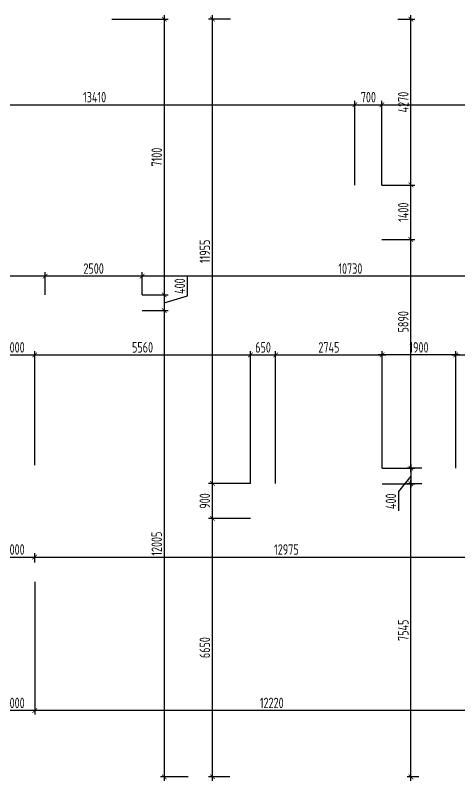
# Model space of a CAD drawing. Header units: millimetres. Extents: x -180271 to 535970, y 55206 to 89074.
# Drawn here: x 501699 to 513152, y 66746 to 86451 of the extents above; entities that cross this region are included whole.
import ezdxf

# ---------------------------------------------------------------- set-up
doc = ezdxf.new("R2010")
doc.units = ezdxf.units.MM
doc.layers.add('РАЗМЕРЫ КРОВЛИ ОВ', color=204, linetype='Continuous')
doc.styles.add('ISOCPEUR', font='isocpeur.ttf', dxfattribs={"width": 0.7})
doc.dimstyles.new('R_100', dxfattribs={"dimtxt": 270, "dimasz": 120, "dimexe": 100, "dimexo": 0, "dimgap": 60, "dimtad": 1, "dimdec": 0, "dimrnd": 5, "dimzin": 0, "dimdsep": 46, "dimtxsty": 'ISOCPEUR', "dimblk": 'ARCHTICK', "dimcen": 0, "dimdle": 100, "dimclrd": 256, "dimclre": 256, "dimclrt": 256, "dimadec": 0, "dimazin": 0, "dimtfac": 2, "dimtdec": 0, "dimtofl": 0, "dimtmove": 1, "dimatfit": 3, "dimfxl": 1, "dimtvp": 3, "dimtolj": 1, "dimtzin": 0, "dimarcsym": 0})

# ---------------------------------------------------------------- blocks, each defined once
blk = doc.blocks.new('_ArchTick')
at = {"color": 0, "linetype": 'ByBlock', "const_width": 0.15}
blk.add_lwpolyline([(-0.5, -0.5), (0.5, 0.5)], dxfattribs=at)
blk = doc.blocks.new('*D13784')
at = {"layer": 'Defpoints', "color": 0, "transparency": 16777216}
for p in [(502199, 77707), (501199, 74866), (502199, 74866)]:
    blk.add_point(p, dxfattribs=at)
at = {"layer": 'РАЗМЕРЫ КРОВЛИ ОВ', "lineweight": -2, "transparency": 16777216}
for p, q in [((501099, 77707), (502299, 77707)), ((501199, 74866), (501199, 77807)), ((502199, 74866), (502199, 77807))]:
    blk.add_line(p, q, dxfattribs=at)
at = {"layer": 'РАЗМЕРЫ КРОВЛИ ОВ', "lineweight": -2, "transparency": 16777216, "xscale": 120, "yscale": 120, "zscale": 120, "rotation": 180}
blk.add_blockref('_ArchTick', (501199, 77707), dxfattribs=at)
at = {"layer": 'РАЗМЕРЫ КРОВЛИ ОВ', "lineweight": -2, "transparency": 16777216, "xscale": 120, "yscale": 120, "zscale": 120}
blk.add_blockref('_ArchTick', (502199, 77707), dxfattribs=at)
at = {"layer": 'РАЗМЕРЫ КРОВЛИ ОВ', "transparency": 16777216, "insert": (501699, 77902), "char_height": 270, "attachment_point": 5, "style": 'ISOCPEUR'}
blk.add_mtext('\\A1;1000', dxfattribs=at)
blk = doc.blocks.new('*D13785')
at = {"layer": 'Defpoints', "color": 0, "transparency": 16777216}
for p in [(507759, 77707), (502199, 74866), (507759, 74396)]:
    blk.add_point(p, dxfattribs=at)
at = {"layer": 'РАЗМЕРЫ КРОВЛИ ОВ', "lineweight": -2, "transparency": 16777216}
for p, q in [((502099, 77707), (507859, 77707)), ((502199, 74866), (502199, 77807)), ((507759, 74396), (507759, 77807))]:
    blk.add_line(p, q, dxfattribs=at)
at = {"layer": 'РАЗМЕРЫ КРОВЛИ ОВ', "lineweight": -2, "transparency": 16777216, "xscale": 120, "yscale": 120, "zscale": 120, "rotation": 180}
blk.add_blockref('_ArchTick', (502199, 77707), dxfattribs=at)
at = {"layer": 'РАЗМЕРЫ КРОВЛИ ОВ', "lineweight": -2, "transparency": 16777216, "xscale": 120, "yscale": 120, "zscale": 120}
blk.add_blockref('_ArchTick', (507759, 77707), dxfattribs=at)
at = {"layer": 'РАЗМЕРЫ КРОВЛИ ОВ', "transparency": 16777216, "insert": (504979, 77902), "char_height": 270, "attachment_point": 5, "style": 'ISOCPEUR'}
blk.add_mtext('\\A1;5560', dxfattribs=at)
blk = doc.blocks.new('*D13786')
at = {"layer": 'Defpoints', "color": 0, "transparency": 16777216}
for p in [(508409, 77707), (507759, 74396), (508409, 74396)]:
    blk.add_point(p, dxfattribs=at)
at = {"layer": 'РАЗМЕРЫ КРОВЛИ ОВ', "lineweight": -2, "transparency": 16777216}
for p, q in [((507659, 77707), (508509, 77707)), ((507759, 74396), (507759, 77807)), ((508409, 74396), (508409, 77807))]:
    blk.add_line(p, q, dxfattribs=at)
at = {"layer": 'РАЗМЕРЫ КРОВЛИ ОВ', "lineweight": -2, "transparency": 16777216, "xscale": 120, "yscale": 120, "zscale": 120, "rotation": 180}
blk.add_blockref('_ArchTick', (507759, 77707), dxfattribs=at)
at = {"layer": 'РАЗМЕРЫ КРОВЛИ ОВ', "lineweight": -2, "transparency": 16777216, "xscale": 120, "yscale": 120, "zscale": 120}
blk.add_blockref('_ArchTick', (508409, 77707), dxfattribs=at)
at = {"layer": 'РАЗМЕРЫ КРОВЛИ ОВ', "transparency": 16777216, "insert": (508084, 77902), "char_height": 270, "attachment_point": 5, "style": 'ISOCPEUR'}
blk.add_mtext('\\A1;650', dxfattribs=at)
blk = doc.blocks.new('*D13787')
at = {"layer": 'Defpoints', "color": 0, "transparency": 16777216}
for p in [(511152, 77707), (511152, 74790), (508409, 74396)]:
    blk.add_point(p, dxfattribs=at)
at = {"layer": 'РАЗМЕРЫ КРОВЛИ ОВ', "lineweight": -2, "transparency": 16777216}
for p, q in [((508309, 77707), (511252, 77707)), ((508409, 74396), (508409, 77807)), ((511152, 74790), (511152, 77807))]:
    blk.add_line(p, q, dxfattribs=at)
at = {"layer": 'РАЗМЕРЫ КРОВЛИ ОВ', "lineweight": -2, "transparency": 16777216, "xscale": 120, "yscale": 120, "zscale": 120, "rotation": 180}
blk.add_blockref('_ArchTick', (508409, 77707), dxfattribs=at)
at = {"layer": 'РАЗМЕРЫ КРОВЛИ ОВ', "lineweight": -2, "transparency": 16777216, "xscale": 120, "yscale": 120, "zscale": 120}
blk.add_blockref('_ArchTick', (511152, 77707), dxfattribs=at)
at = {"layer": 'РАЗМЕРЫ КРОВЛИ ОВ', "transparency": 16777216, "insert": (509781, 77902), "char_height": 270, "attachment_point": 5, "style": 'ISOCPEUR'}
blk.add_mtext('\\A1;2745', dxfattribs=at)
blk = doc.blocks.new('*D13790')
at = {"layer": 'Defpoints', "color": 0, "transparency": 16777216}
for p in [(529519, 77707), (529519, 75166), (513051, 74790)]:
    blk.add_point(p, dxfattribs=at)
at = {"layer": 'РАЗМЕРЫ КРОВЛИ ОВ', "lineweight": -2, "transparency": 16777216}
for p, q in [((512951, 77707), (529619, 77707)), ((513051, 74790), (513051, 77807)), ((529519, 75166), (529519, 77807))]:
    blk.add_line(p, q, dxfattribs=at)
at = {"layer": 'РАЗМЕРЫ КРОВЛИ ОВ', "lineweight": -2, "transparency": 16777216, "xscale": 120, "yscale": 120, "zscale": 120, "rotation": 180}
blk.add_blockref('_ArchTick', (513051, 77707), dxfattribs=at)
at = {"layer": 'РАЗМЕРЫ КРОВЛИ ОВ', "lineweight": -2, "transparency": 16777216, "xscale": 120, "yscale": 120, "zscale": 120}
blk.add_blockref('_ArchTick', (529519, 77707), dxfattribs=at)
at = {"layer": 'РАЗМЕРЫ КРОВЛИ ОВ', "transparency": 16777216, "insert": (521285, 77902), "char_height": 270, "attachment_point": 5, "style": 'ISOCPEUR'}
blk.add_mtext('\\A1;16470', dxfattribs=at)
blk = doc.blocks.new('*D13799')
at = {"layer": 'Defpoints', "color": 0, "transparency": 16777216}
for p in [(510449, 84148), (510449, 82081), (497039, 80611)]:
    blk.add_point(p, dxfattribs=at)
at = {"layer": 'РАЗМЕРЫ КРОВЛИ ОВ', "lineweight": -2, "transparency": 16777216}
for p, q in [((496939, 84148), (510549, 84148)), ((497039, 80611), (497039, 84248)), ((510449, 82081), (510449, 84248))]:
    blk.add_line(p, q, dxfattribs=at)
at = {"layer": 'РАЗМЕРЫ КРОВЛИ ОВ', "lineweight": -2, "transparency": 16777216, "xscale": 120, "yscale": 120, "zscale": 120, "rotation": 180}
blk.add_blockref('_ArchTick', (497039, 84148), dxfattribs=at)
at = {"layer": 'РАЗМЕРЫ КРОВЛИ ОВ', "lineweight": -2, "transparency": 16777216, "xscale": 120, "yscale": 120, "zscale": 120}
blk.add_blockref('_ArchTick', (510449, 84148), dxfattribs=at)
at = {"layer": 'РАЗМЕРЫ КРОВЛИ ОВ', "transparency": 16777216, "insert": (503744, 84343), "char_height": 270, "attachment_point": 5, "style": 'ISOCPEUR'}
blk.add_mtext('\\A1;13410', dxfattribs=at)
blk = doc.blocks.new('*D13800')
at = {"layer": 'Defpoints', "color": 0, "transparency": 16777216}
for p in [(511149, 84148), (510449, 82081), (511149, 82081)]:
    blk.add_point(p, dxfattribs=at)
at = {"layer": 'РАЗМЕРЫ КРОВЛИ ОВ', "lineweight": -2, "transparency": 16777216}
for p, q in [((510349, 84148), (511249, 84148)), ((510449, 82081), (510449, 84248)), ((511149, 82081), (511149, 84248))]:
    blk.add_line(p, q, dxfattribs=at)
at = {"layer": 'РАЗМЕРЫ КРОВЛИ ОВ', "lineweight": -2, "transparency": 16777216, "xscale": 120, "yscale": 120, "zscale": 120, "rotation": 180}
blk.add_blockref('_ArchTick', (510449, 84148), dxfattribs=at)
at = {"layer": 'РАЗМЕРЫ КРОВЛИ ОВ', "lineweight": -2, "transparency": 16777216, "xscale": 120, "yscale": 120, "zscale": 120}
blk.add_blockref('_ArchTick', (511149, 84148), dxfattribs=at)
at = {"layer": 'РАЗМЕРЫ КРОВЛИ ОВ', "transparency": 16777216, "insert": (510799, 84343), "char_height": 270, "attachment_point": 5, "style": 'ISOCPEUR'}
blk.add_mtext('\\A1;700', dxfattribs=at)
blk = doc.blocks.new('*D13801')
at = {"layer": 'Defpoints', "color": 0, "transparency": 16777216}
for p in [(518919, 84148), (518919, 83381), (511149, 82081)]:
    blk.add_point(p, dxfattribs=at)
at = {"layer": 'РАЗМЕРЫ КРОВЛИ ОВ', "lineweight": -2, "transparency": 16777216}
for p, q in [((511049, 84148), (519019, 84148)), ((511149, 82081), (511149, 84248)), ((518919, 83381), (518919, 84248))]:
    blk.add_line(p, q, dxfattribs=at)
at = {"layer": 'РАЗМЕРЫ КРОВЛИ ОВ', "lineweight": -2, "transparency": 16777216, "xscale": 120, "yscale": 120, "zscale": 120, "rotation": 180}
blk.add_blockref('_ArchTick', (511149, 84148), dxfattribs=at)
at = {"layer": 'РАЗМЕРЫ КРОВЛИ ОВ', "lineweight": -2, "transparency": 16777216, "xscale": 120, "yscale": 120, "zscale": 120}
blk.add_blockref('_ArchTick', (518919, 84148), dxfattribs=at)
at = {"layer": 'РАЗМЕРЫ КРОВЛИ ОВ', "transparency": 16777216, "insert": (515034, 84343), "char_height": 270, "attachment_point": 5, "style": 'ISOCPEUR'}
blk.add_mtext('\\A1;7770', dxfattribs=at)
blk = doc.blocks.new('*D13855')
at = {"layer": 'Defpoints', "color": 0, "transparency": 16777216}
for p in [(502199, 71866), (514419, 70116), (502199, 68553)]:
    blk.add_point(p, dxfattribs=at)
at = {"layer": 'РАЗМЕРЫ КРОВЛИ ОВ', "lineweight": -2, "transparency": 16777216}
for p, q in [((502199, 71866), (502199, 68453)), ((514419, 70116), (514419, 68453)), ((514519, 68553), (502099, 68553))]:
    blk.add_line(p, q, dxfattribs=at)
at = {"layer": 'РАЗМЕРЫ КРОВЛИ ОВ', "lineweight": -2, "transparency": 16777216, "xscale": 120, "yscale": 120, "zscale": 120, "rotation": 180}
blk.add_blockref('_ArchTick', (502199, 68553), dxfattribs=at)
at = {"layer": 'РАЗМЕРЫ КРОВЛИ ОВ', "lineweight": -2, "transparency": 16777216, "xscale": 120, "yscale": 120, "zscale": 120}
blk.add_blockref('_ArchTick', (514419, 68553), dxfattribs=at)
at = {"layer": 'РАЗМЕРЫ КРОВЛИ ОВ', "transparency": 16777216, "insert": (508309, 68748), "char_height": 270, "attachment_point": 5, "style": 'ISOCPEUR'}
blk.add_mtext('\\A1;12220', dxfattribs=at)
blk = doc.blocks.new('*D13856')
at = {"layer": 'Defpoints', "color": 0, "transparency": 16777216}
for p in [(501199, 71866), (502199, 71866), (501199, 68553)]:
    blk.add_point(p, dxfattribs=at)
at = {"layer": 'РАЗМЕРЫ КРОВЛИ ОВ', "lineweight": -2, "transparency": 16777216}
for p, q in [((501199, 71866), (501199, 68453)), ((502199, 71866), (502199, 68453)), ((502299, 68553), (501099, 68553))]:
    blk.add_line(p, q, dxfattribs=at)
at = {"layer": 'РАЗМЕРЫ КРОВЛИ ОВ', "lineweight": -2, "transparency": 16777216, "xscale": 120, "yscale": 120, "zscale": 120, "rotation": 180}
blk.add_blockref('_ArchTick', (501199, 68553), dxfattribs=at)
at = {"layer": 'РАЗМЕРЫ КРОВЛИ ОВ', "lineweight": -2, "transparency": 16777216, "xscale": 120, "yscale": 120, "zscale": 120}
blk.add_blockref('_ArchTick', (502199, 68553), dxfattribs=at)
at = {"layer": 'РАЗМЕРЫ КРОВЛИ ОВ', "transparency": 16777216, "insert": (501699, 68748), "char_height": 270, "attachment_point": 5, "style": 'ISOCPEUR'}
blk.add_mtext('\\A1;1000', dxfattribs=at)
blk = doc.blocks.new('*D13879')
at = {"layer": 'Defpoints', "color": 0, "transparency": 16777216}
for p in [(501199, 72397), (502199, 72503), (502199, 72362)]:
    blk.add_point(p, dxfattribs=at)
at = {"layer": 'РАЗМЕРЫ КРОВЛИ ОВ', "lineweight": -2, "transparency": 16777216}
for p, q in [((501199, 72397), (501199, 72603)), ((502199, 72362), (502199, 72603)), ((501099, 72503), (502299, 72503))]:
    blk.add_line(p, q, dxfattribs=at)
at = {"layer": 'РАЗМЕРЫ КРОВЛИ ОВ', "lineweight": -2, "transparency": 16777216, "xscale": 120, "yscale": 120, "zscale": 120, "rotation": 180}
blk.add_blockref('_ArchTick', (501199, 72503), dxfattribs=at)
at = {"layer": 'РАЗМЕРЫ КРОВЛИ ОВ', "lineweight": -2, "transparency": 16777216, "xscale": 120, "yscale": 120, "zscale": 120}
blk.add_blockref('_ArchTick', (502199, 72503), dxfattribs=at)
at = {"layer": 'РАЗМЕРЫ КРОВЛИ ОВ', "transparency": 16777216, "insert": (501699, 72698), "char_height": 270, "attachment_point": 5, "style": 'ISOCPEUR'}
blk.add_mtext('\\A1;1000', dxfattribs=at)
blk = doc.blocks.new('*D13880')
at = {"layer": 'Defpoints', "color": 0, "transparency": 16777216}
for p in [(515172, 72961), (502199, 72362), (515172, 72503)]:
    blk.add_point(p, dxfattribs=at)
at = {"layer": 'РАЗМЕРЫ КРОВЛИ ОВ', "lineweight": -2, "transparency": 16777216}
for p, q in [((515172, 72961), (515172, 72403)), ((502199, 72362), (502199, 72603)), ((502099, 72503), (515272, 72503))]:
    blk.add_line(p, q, dxfattribs=at)
at = {"layer": 'РАЗМЕРЫ КРОВЛИ ОВ', "lineweight": -2, "transparency": 16777216, "xscale": 120, "yscale": 120, "zscale": 120, "rotation": 180}
blk.add_blockref('_ArchTick', (502199, 72503), dxfattribs=at)
at = {"layer": 'РАЗМЕРЫ КРОВЛИ ОВ', "lineweight": -2, "transparency": 16777216, "xscale": 120, "yscale": 120, "zscale": 120}
blk.add_blockref('_ArchTick', (515172, 72503), dxfattribs=at)
at = {"layer": 'РАЗМЕРЫ КРОВЛИ ОВ', "transparency": 16777216, "insert": (508686, 72698), "char_height": 270, "attachment_point": 5, "style": 'ISOCPEUR'}
blk.add_mtext('\\A1;12975', dxfattribs=at)
blk = doc.blocks.new('*D13896')
at = {"layer": 'Defpoints', "color": 0, "transparency": 16777216}
for p in [(506779, 73496), (507759, 73496), (507226, 66846)]:
    blk.add_point(p, dxfattribs=at)
at = {"layer": 'РАЗМЕРЫ КРОВЛИ ОВ', "lineweight": -2, "transparency": 16777216}
for p, q in [((506779, 66746), (506779, 73596)), ((507759, 73496), (506679, 73496)), ((507226, 66846), (506679, 66846))]:
    blk.add_line(p, q, dxfattribs=at)
at = {"layer": 'РАЗМЕРЫ КРОВЛИ ОВ', "lineweight": -2, "transparency": 16777216, "xscale": 120, "yscale": 120, "zscale": 120}
for p, rotation in [((506779, 73496), 90), ((506779, 66846), 270)]:
    blk.add_blockref('_ArchTick', p, dxfattribs=dict(at, rotation=rotation))
at = {"layer": 'РАЗМЕРЫ КРОВЛИ ОВ', "transparency": 16777216, "insert": (506584, 70171), "char_height": 270, "attachment_point": 5, "rotation": 90, "style": 'ISOCPEUR'}
blk.add_mtext('\\A1;6650', dxfattribs=at)
blk = doc.blocks.new('*D13897')
at = {"layer": 'Defpoints', "color": 0, "transparency": 16777216}
for p in [(506779, 74396), (507759, 74396), (507759, 73496)]:
    blk.add_point(p, dxfattribs=at)
at = {"layer": 'РАЗМЕРЫ КРОВЛИ ОВ', "lineweight": -2, "transparency": 16777216}
for p, q in [((506779, 73396), (506779, 74496)), ((507759, 74396), (506679, 74396)), ((507759, 73496), (506679, 73496))]:
    blk.add_line(p, q, dxfattribs=at)
at = {"layer": 'РАЗМЕРЫ КРОВЛИ ОВ', "lineweight": -2, "transparency": 16777216, "xscale": 120, "yscale": 120, "zscale": 120}
for p, rotation in [((506779, 74396), 90), ((506779, 73496), 270)]:
    blk.add_blockref('_ArchTick', p, dxfattribs=dict(at, rotation=rotation))
at = {"layer": 'РАЗМЕРЫ КРОВЛИ ОВ', "transparency": 16777216, "insert": (506584, 73946), "char_height": 270, "attachment_point": 5, "rotation": 90, "style": 'ISOCPEUR'}
blk.add_mtext('\\A1;900', dxfattribs=at)
blk = doc.blocks.new('*D13898')
at = {"layer": 'Defpoints', "color": 0, "transparency": 16777216}
for p in [(506779, 86351), (507243, 86351), (507759, 74396)]:
    blk.add_point(p, dxfattribs=at)
at = {"layer": 'РАЗМЕРЫ КРОВЛИ ОВ', "lineweight": -2, "transparency": 16777216}
for p, q in [((507243, 86351), (506679, 86351)), ((506779, 74296), (506779, 86451)), ((507759, 74396), (506679, 74396))]:
    blk.add_line(p, q, dxfattribs=at)
at = {"layer": 'РАЗМЕРЫ КРОВЛИ ОВ', "lineweight": -2, "transparency": 16777216, "xscale": 120, "yscale": 120, "zscale": 120}
for p, rotation in [((506779, 86351), 90), ((506779, 74396), 270)]:
    blk.add_blockref('_ArchTick', p, dxfattribs=dict(at, rotation=rotation))
at = {"layer": 'РАЗМЕРЫ КРОВЛИ ОВ', "transparency": 16777216, "insert": (506584, 80373), "char_height": 270, "attachment_point": 5, "rotation": 90, "style": 'ISOCPEUR'}
blk.add_mtext('\\A1;11955', dxfattribs=at)
blk = doc.blocks.new('*D13899')
at = {"layer": 'Defpoints', "color": 0, "transparency": 16777216}
for p in [(511152, 74390), (511894, 74390), (512095, 66846)]:
    blk.add_point(p, dxfattribs=at)
at = {"layer": 'РАЗМЕРЫ КРОВЛИ ОВ', "lineweight": -2, "transparency": 16777216}
for p, q in [((511894, 66746), (511894, 74490)), ((511152, 74390), (511994, 74390)), ((512095, 66846), (511794, 66846))]:
    blk.add_line(p, q, dxfattribs=at)
at = {"layer": 'РАЗМЕРЫ КРОВЛИ ОВ', "lineweight": -2, "transparency": 16777216, "xscale": 120, "yscale": 120, "zscale": 120}
for p, rotation in [((511894, 74390), 90), ((511894, 66846), 270)]:
    blk.add_blockref('_ArchTick', p, dxfattribs=dict(at, rotation=rotation))
at = {"layer": 'РАЗМЕРЫ КРОВЛИ ОВ', "transparency": 16777216, "insert": (511699, 70618), "char_height": 270, "attachment_point": 5, "rotation": 90, "style": 'ISOCPEUR'}
blk.add_mtext('\\A1;7545', dxfattribs=at)
blk = doc.blocks.new('*D13900')
at = {"layer": 'Defpoints', "color": 0, "transparency": 16777216}
for p in [(511149, 80681), (511894, 80681), (511152, 74790)]:
    blk.add_point(p, dxfattribs=at)
at = {"layer": 'РАЗМЕРЫ КРОВЛИ ОВ', "lineweight": -2, "transparency": 16777216}
for p, q in [((511149, 80681), (511994, 80681)), ((511894, 74690), (511894, 80781)), ((511152, 74790), (511994, 74790))]:
    blk.add_line(p, q, dxfattribs=at)
at = {"layer": 'РАЗМЕРЫ КРОВЛИ ОВ', "lineweight": -2, "transparency": 16777216, "xscale": 120, "yscale": 120, "zscale": 120}
for p, rotation in [((511894, 80681), 90), ((511894, 74790), 270)]:
    blk.add_blockref('_ArchTick', p, dxfattribs=dict(at, rotation=rotation))
at = {"layer": 'РАЗМЕРЫ КРОВЛИ ОВ', "transparency": 16777216, "insert": (511699, 78560), "char_height": 270, "attachment_point": 5, "rotation": 90, "style": 'ISOCPEUR'}
blk.add_mtext('\\A1;5890', dxfattribs=at)
blk = doc.blocks.new('*D13901')
at = {"layer": 'Defpoints', "color": 0, "transparency": 16777216}
for p in [(511149, 82081), (511894, 82081), (511149, 80681)]:
    blk.add_point(p, dxfattribs=at)
at = {"layer": 'РАЗМЕРЫ КРОВЛИ ОВ', "lineweight": -2, "transparency": 16777216}
for p, q in [((511894, 80581), (511894, 82181)), ((511149, 82081), (511994, 82081)), ((511149, 80681), (511994, 80681))]:
    blk.add_line(p, q, dxfattribs=at)
at = {"layer": 'РАЗМЕРЫ КРОВЛИ ОВ', "lineweight": -2, "transparency": 16777216, "xscale": 120, "yscale": 120, "zscale": 120}
for p, rotation in [((511894, 82081), 90), ((511894, 80681), 270)]:
    blk.add_blockref('_ArchTick', p, dxfattribs=dict(at, rotation=rotation))
at = {"layer": 'РАЗМЕРЫ КРОВЛИ ОВ', "transparency": 16777216, "insert": (511699, 81381), "char_height": 270, "attachment_point": 5, "rotation": 90, "style": 'ISOCPEUR'}
blk.add_mtext('\\A1;1400', dxfattribs=at)
blk = doc.blocks.new('*D13902')
at = {"layer": 'Defpoints', "color": 0, "transparency": 16777216}
for p in [(511562, 86351), (511894, 86351), (511149, 82081)]:
    blk.add_point(p, dxfattribs=at)
at = {"layer": 'РАЗМЕРЫ КРОВЛИ ОВ', "lineweight": -2, "transparency": 16777216}
for p, q in [((511562, 86351), (511994, 86351)), ((511894, 81981), (511894, 86451)), ((511149, 82081), (511994, 82081))]:
    blk.add_line(p, q, dxfattribs=at)
at = {"layer": 'РАЗМЕРЫ КРОВЛИ ОВ', "lineweight": -2, "transparency": 16777216, "xscale": 120, "yscale": 120, "zscale": 120}
for p, rotation in [((511894, 86351), 90), ((511894, 82081), 270)]:
    blk.add_blockref('_ArchTick', p, dxfattribs=dict(at, rotation=rotation))
at = {"layer": 'РАЗМЕРЫ КРОВЛИ ОВ', "transparency": 16777216, "insert": (511699, 84216), "char_height": 270, "attachment_point": 5, "rotation": 90, "style": 'ISOCPEUR'}
blk.add_mtext('\\A1;4270', dxfattribs=at)
blk = doc.blocks.new('*D5956')
at = {"layer": 'Defpoints', "color": 0, "transparency": 16777216}
for p in [(504967, 79735), (504967, 79250), (515700, 79250)]:
    blk.add_point(p, dxfattribs=at)
at = {"layer": 'РАЗМЕРЫ КРОВЛИ ОВ', "lineweight": -2, "transparency": 16777216}
for p, q in [((504967, 79250), (504967, 79835)), ((515700, 79250), (515700, 79835)), ((515800, 79735), (504867, 79735))]:
    blk.add_line(p, q, dxfattribs=at)
at = {"layer": 'РАЗМЕРЫ КРОВЛИ ОВ', "lineweight": -2, "transparency": 16777216, "xscale": 120, "yscale": 120, "zscale": 120, "rotation": 180}
blk.add_blockref('_ArchTick', (504967, 79735), dxfattribs=at)
at = {"layer": 'РАЗМЕРЫ КРОВЛИ ОВ', "lineweight": -2, "transparency": 16777216, "xscale": 120, "yscale": 120, "zscale": 120}
blk.add_blockref('_ArchTick', (515700, 79735), dxfattribs=at)
at = {"layer": 'РАЗМЕРЫ КРОВЛИ ОВ', "transparency": 16777216, "insert": (510334, 79930), "char_height": 270, "attachment_point": 5, "style": 'ISOCPEUR'}
blk.add_mtext('\\A1;10730', dxfattribs=at)
blk = doc.blocks.new('*D5957')
at = {"layer": 'Defpoints', "color": 0, "transparency": 16777216}
for p in [(502469, 79735), (502469, 79250), (504967, 79250)]:
    blk.add_point(p, dxfattribs=at)
at = {"layer": 'РАЗМЕРЫ КРОВЛИ ОВ', "lineweight": -2, "transparency": 16777216}
for p, q in [((502469, 79250), (502469, 79835)), ((504967, 79250), (504967, 79835)), ((505067, 79735), (502369, 79735))]:
    blk.add_line(p, q, dxfattribs=at)
at = {"layer": 'РАЗМЕРЫ КРОВЛИ ОВ', "lineweight": -2, "transparency": 16777216, "xscale": 120, "yscale": 120, "zscale": 120, "rotation": 180}
blk.add_blockref('_ArchTick', (502469, 79735), dxfattribs=at)
at = {"layer": 'РАЗМЕРЫ КРОВЛИ ОВ', "lineweight": -2, "transparency": 16777216, "xscale": 120, "yscale": 120, "zscale": 120}
blk.add_blockref('_ArchTick', (504967, 79735), dxfattribs=at)
at = {"layer": 'РАЗМЕРЫ КРОВЛИ ОВ', "transparency": 16777216, "insert": (503718, 79930), "char_height": 270, "attachment_point": 5, "style": 'ISOCPEUR'}
blk.add_mtext('\\A1;2500', dxfattribs=at)
blk = doc.blocks.new('*D5958')
at = {"layer": 'Defpoints', "color": 0, "transparency": 16777216}
for p in [(495702, 79735), (495702, 79250), (502469, 79250)]:
    blk.add_point(p, dxfattribs=at)
at = {"layer": 'РАЗМЕРЫ КРОВЛИ ОВ', "lineweight": -2, "transparency": 16777216}
for p, q in [((495702, 79250), (495702, 79835)), ((502469, 79250), (502469, 79835)), ((502569, 79735), (495602, 79735))]:
    blk.add_line(p, q, dxfattribs=at)
at = {"layer": 'РАЗМЕРЫ КРОВЛИ ОВ', "lineweight": -2, "transparency": 16777216, "xscale": 120, "yscale": 120, "zscale": 120, "rotation": 180}
blk.add_blockref('_ArchTick', (495702, 79735), dxfattribs=at)
at = {"layer": 'РАЗМЕРЫ КРОВЛИ ОВ', "lineweight": -2, "transparency": 16777216, "xscale": 120, "yscale": 120, "zscale": 120}
blk.add_blockref('_ArchTick', (502469, 79735), dxfattribs=at)
at = {"layer": 'РАЗМЕРЫ КРОВЛИ ОВ', "transparency": 16777216, "insert": (499086, 79930), "char_height": 270, "attachment_point": 5, "style": 'ISOCPEUR'}
blk.add_mtext('\\A1;6765', dxfattribs=at)
blk = doc.blocks.new('*D5961')
at = {"layer": 'Defpoints', "color": 0, "transparency": 16777216}
for p in [(511152, 77707), (511152, 74790), (513051, 74790)]:
    blk.add_point(p, dxfattribs=at)
at = {"layer": 'РАЗМЕРЫ КРОВЛИ ОВ', "lineweight": -2, "transparency": 16777216}
for p, q in [((513151, 77707), (511052, 77707)), ((511152, 74790), (511152, 77807)), ((513051, 74790), (513051, 77807))]:
    blk.add_line(p, q, dxfattribs=at)
at = {"layer": 'РАЗМЕРЫ КРОВЛИ ОВ', "lineweight": -2, "transparency": 16777216, "xscale": 120, "yscale": 120, "zscale": 120, "rotation": 180}
blk.add_blockref('_ArchTick', (511152, 77707), dxfattribs=at)
at = {"layer": 'РАЗМЕРЫ КРОВЛИ ОВ', "lineweight": -2, "transparency": 16777216, "xscale": 120, "yscale": 120, "zscale": 120}
blk.add_blockref('_ArchTick', (513051, 77707), dxfattribs=at)
at = {"layer": 'РАЗМЕРЫ КРОВЛИ ОВ', "transparency": 16777216, "insert": (512102, 77902), "char_height": 270, "attachment_point": 5, "style": 'ISOCPEUR'}
blk.add_mtext('\\A1;1900', dxfattribs=at)
blk = doc.blocks.new('*D5962')
at = {"layer": 'Defpoints', "color": 0, "transparency": 16777216}
for p in [(512178, 74790), (511894, 74390), (512178, 74390)]:
    blk.add_point(p, dxfattribs=at)
at = {"layer": 'РАЗМЕРЫ КРОВЛИ ОВ', "lineweight": -2, "transparency": 16777216}
for p, q in [((511894, 74890), (511894, 74290)), ((512178, 74790), (511794, 74790)), ((511894, 74590), (511574, 74188)), ((512178, 74390), (511794, 74390)), ((511574, 74188), (511574, 73690))]:
    blk.add_line(p, q, dxfattribs=at)
at = {"layer": 'РАЗМЕРЫ КРОВЛИ ОВ', "lineweight": -2, "transparency": 16777216, "xscale": 120, "yscale": 120, "zscale": 120}
for p, rotation in [((511894, 74790), 90), ((511894, 74390), 270)]:
    blk.add_blockref('_ArchTick', p, dxfattribs=dict(at, rotation=rotation))
at = {"layer": 'РАЗМЕРЫ КРОВЛИ ОВ', "transparency": 16777216, "insert": (511379, 73939), "char_height": 270, "attachment_point": 5, "rotation": 90, "style": 'ISOCPEUR'}
blk.add_mtext('\\A1;400', dxfattribs=at)
blk = doc.blocks.new('*D5966')
at = {"layer": 'Defpoints', "color": 0, "transparency": 16777216}
for p in [(504185, 86351), (504967, 79250), (505539, 79250)]:
    blk.add_point(p, dxfattribs=at)
at = {"layer": 'РАЗМЕРЫ КРОВЛИ ОВ', "lineweight": -2, "transparency": 16777216}
for p, q in [((504185, 86351), (505639, 86351)), ((505539, 86451), (505539, 79150)), ((504967, 79250), (505639, 79250))]:
    blk.add_line(p, q, dxfattribs=at)
at = {"layer": 'РАЗМЕРЫ КРОВЛИ ОВ', "lineweight": -2, "transparency": 16777216, "xscale": 120, "yscale": 120, "zscale": 120}
for p, rotation in [((505539, 86351), 90), ((505539, 79250), 270)]:
    blk.add_blockref('_ArchTick', p, dxfattribs=dict(at, rotation=rotation))
at = {"layer": 'РАЗМЕРЫ КРОВЛИ ОВ', "transparency": 16777216, "insert": (505344, 82800), "char_height": 270, "attachment_point": 5, "rotation": 90, "style": 'ISOCPEUR'}
blk.add_mtext('\\A1;7100', dxfattribs=at)
blk = doc.blocks.new('*D5967')
at = {"layer": 'Defpoints', "color": 0, "transparency": 16777216}
for p in [(504967, 79250), (504967, 78850), (505539, 78850)]:
    blk.add_point(p, dxfattribs=at)
at = {"layer": 'РАЗМЕРЫ КРОВЛИ ОВ', "lineweight": -2, "transparency": 16777216}
for p, q in [((506134, 79229), (506134, 79727)), ((504967, 79250), (505639, 79250)), ((505539, 79350), (505539, 78750)), ((505539, 79050), (506134, 79229)), ((504967, 78850), (505639, 78850))]:
    blk.add_line(p, q, dxfattribs=at)
at = {"layer": 'РАЗМЕРЫ КРОВЛИ ОВ', "lineweight": -2, "transparency": 16777216, "xscale": 120, "yscale": 120, "zscale": 120}
for p, rotation in [((505539, 79250), 90), ((505539, 78850), 270)]:
    blk.add_blockref('_ArchTick', p, dxfattribs=dict(at, rotation=rotation))
at = {"layer": 'РАЗМЕРЫ КРОВЛИ ОВ', "transparency": 16777216, "insert": (505939, 79478), "char_height": 270, "attachment_point": 5, "rotation": 90, "style": 'ISOCPEUR'}
blk.add_mtext('\\A1;400', dxfattribs=at)
blk = doc.blocks.new('*D5968')
at = {"layer": 'Defpoints', "color": 0, "transparency": 16777216}
for p in [(504967, 78850), (505539, 66846), (506155, 66846)]:
    blk.add_point(p, dxfattribs=at)
at = {"layer": 'РАЗМЕРЫ КРОВЛИ ОВ', "lineweight": -2, "transparency": 16777216}
for p, q in [((504967, 78850), (505639, 78850)), ((505539, 78950), (505539, 66746)), ((506155, 66846), (505439, 66846))]:
    blk.add_line(p, q, dxfattribs=at)
at = {"layer": 'РАЗМЕРЫ КРОВЛИ ОВ', "lineweight": -2, "transparency": 16777216, "xscale": 120, "yscale": 120, "zscale": 120}
for p, rotation in [((505539, 78850), 90), ((505539, 66846), 270)]:
    blk.add_blockref('_ArchTick', p, dxfattribs=dict(at, rotation=rotation))
at = {"layer": 'РАЗМЕРЫ КРОВЛИ ОВ', "transparency": 16777216, "insert": (505344, 72848), "char_height": 270, "attachment_point": 5, "rotation": 90, "style": 'ISOCPEUR'}
blk.add_mtext('\\A1;12005', dxfattribs=at)

msp = doc.modelspace()

# ---------------------------------------------------------------- dimensions: what is measured, and where the dimension line sits
at = {"layer": 'РАЗМЕРЫ КРОВЛИ ОВ'}
for base, p1, p2, picture, middle in [((505539, 79250.3), (504185.3, 86350.7), (504967.3, 79250.3), '*D5966', (505344, 82800.5)), ((506778.7, 86350.7), (507759.3, 74395.7), (507243.2, 86350.7), '*D13898', (506583.7, 80373.2)), ((511893.9, 86350.7), (511149.3, 82080.7), (511562.2, 86350.7), '*D13902', (511698.9, 84215.7)), ((511893.9, 82080.7), (511149.3, 80680.7), (511149.3, 82080.7), '*D13901', (511698.9, 81380.7)), ((505539, 78850.3), (504967.3, 79250.3), (504967.3, 78850.3), '*D5967', (505939, 79288.8)), ((505539, 66845.7), (504967.3, 78850.3), (506155.1, 66845.7), '*D5968', (505344, 72848)), ((506778.7, 74395.7), (507759.3, 73495.7), (507759.3, 74395.7), '*D13897', (506583.7, 73945.7)), ((511893.9, 74390.1), (512095.2, 66845.7), (511152.4, 74390.1), '*D13899', (511698.9, 70617.9)), ((506778.7, 73495.7), (507225.7, 66845.7), (507759.3, 73495.7), '*D13896', (506583.7, 70170.7))]:
    dim = msp.add_linear_dim(base=base, p1=p1, p2=p2, angle=90, dimstyle='R_100', override={"dimpost": '\\X'}, dxfattribs=at)
    dim.commit()
    dim.dimension.update_dxf_attribs({"geometry": picture, "text_midpoint": middle})
for base, p1, p2, picture, middle in [((510449.3, 84147.9), (497039.3, 80610.7), (510449.3, 82080.7), '*D13799', (503744.3, 84342.9)), ((511149.3, 84147.9), (510449.3, 82080.7), (511149.3, 82080.7), '*D13800', (510799.3, 84342.9)), ((518919.3, 84147.9), (511149.3, 82080.7), (518919.3, 83381.1), '*D13801', (515034.3, 84342.9)), ((495702.4, 79735), (502469.1, 79250.3), (495702.4, 79250.3), '*D5958', (499085.8, 79930)), ((502469.1, 79735), (504967.3, 79250.3), (502469.1, 79250.3), '*D5957', (503718.2, 79930)), ((504967.3, 79735), (515699.7, 79250.4), (504967.3, 79250.3), '*D5956', (510333.5, 79930)), ((502199.3, 77706.8), (501199.2, 74865.7), (502199.3, 74865.7), '*D13784', (501699.3, 77901.8)), ((507759.3, 77706.8), (502199.3, 74865.7), (507759.3, 74395.7), '*D13785', (504979.3, 77901.8)), ((508409.3, 77706.8), (507759.3, 74395.7), (508409.3, 74395.7), '*D13786', (508084.3, 77901.8)), ((511152.4, 77706.8), (508409.3, 74395.7), (511152.4, 74790.1), '*D13787', (509780.9, 77901.8)), ((511152.4, 77706.8), (513050.7, 74790.1), (511152.4, 74790.1), '*D5961', (512101.6, 77901.8)), ((529519.3, 77706.8), (513050.7, 74790.1), (529519.3, 75165.7), '*D13790', (521285, 77901.8)), ((515172.3, 72502.5), (502199.3, 72361.7), (515172.3, 72960.7), '*D13880', (508685.8, 72697.5)), ((502199.3, 72502.5), (501199.2, 72396.9), (502199.3, 72361.7), '*D13879', (501699.3, 72697.5)), ((501199.2, 68553.4), (502199.3, 71865.7), (501199.2, 71865.7), '*D13856', (501699.3, 68748.4)), ((502199.3, 68553.4), (514419.3, 70115.7), (502199.3, 71865.7), '*D13855', (508309.3, 68748.4))]:
    dim = msp.add_linear_dim(base=base, p1=p1, p2=p2, dimstyle='R_100', override={"dimpost": '\\X'}, dxfattribs=at)
    dim.commit()
    dim.dimension.update_dxf_attribs({"geometry": picture, "text_midpoint": middle})
for base, p1, p2, picture, middle in [((511893.9, 80680.7), (511152.4, 74790.1), (511149.3, 80680.7), '*D13900', (511893.9, 78560.4)), ((511893.9, 74390.1), (512178.1, 74790.1), (512178.1, 74390.1), '*D5962', (511573.7, 74127.6))]:
    dim = msp.add_linear_dim(base=base, p1=p1, p2=p2, angle=90, dimstyle='R_100', override={"dimpost": '\\X'}, dxfattribs=at)
    dim.commit()
    dim.dimension.update_dxf_attribs({"geometry": picture, "text_midpoint": middle, "dimtype": 160})

doc.saveas('drawing.dxf')
